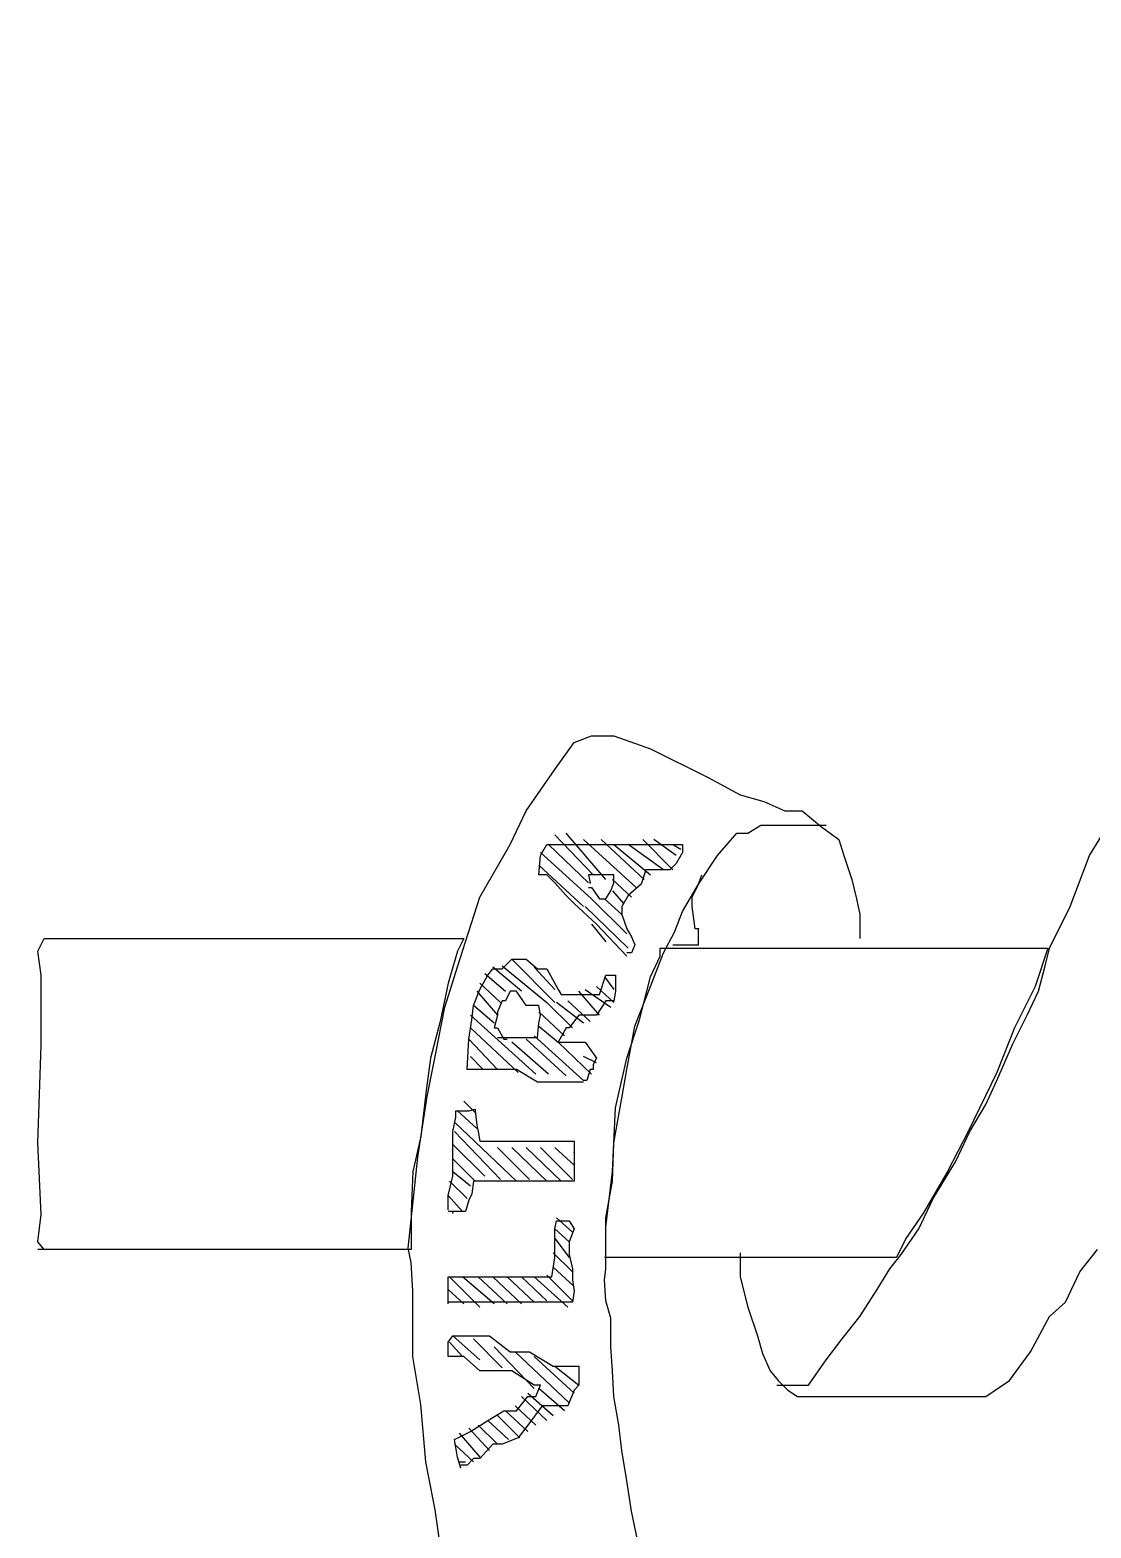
# Model space of a CAD drawing. Extents: x 730354 to 731930, y 4378581 to 4379608.
# Drawn here: x 730386.57 to 730393.22, y 4379448.42 to 4379457.82 of the extents above; entities that cross this region are included whole.
import ezdxf

# ---------------------------------------------------------------- set-up
doc = ezdxf.new("R2010")
doc.units = 0
doc.header["$MEASUREMENT"] = 0
doc.layers.get('0').update_dxf_attribs({"linetype": 'CONTINUOUS'})

msp = doc.modelspace()

# ---------------------------------------------------------------- linework, layer by layer
at = {"color": 7, "linetype": 'CONTINUOUS'}
for p, q in [((730389.86, 4379453.18), (730389.98, 4379453.35)), ((730389.86, 4379453.18), (730389.98, 4379453.35)), ((730389.98, 4379453.35), (730390.09, 4379453.39)), ((730389.98, 4379453.35), (730390.09, 4379453.39)), ((730390.09, 4379453.39), (730390.23, 4379453.39)), ((730390.09, 4379453.39), (730390.23, 4379453.39)), ((730390.23, 4379453.39), (730390.46, 4379453.31)), ((730390.23, 4379453.39), (730390.46, 4379453.31)), ((730390.46, 4379453.31), (730390.82, 4379453.13)), ((730390.46, 4379453.31), (730390.82, 4379453.13)), ((730389.68, 4379452.92), (730389.86, 4379453.18)), ((730389.68, 4379452.92), (730389.86, 4379453.18)), ((730390.82, 4379453.13), (730391.02, 4379453.02)), ((730390.82, 4379453.13), (730391.02, 4379453.02)), ((730391.02, 4379453.02), (730391.17, 4379452.98)), ((730391.02, 4379453.02), (730391.17, 4379452.98)), ((730391.17, 4379452.98), (730391.3, 4379452.92)), ((730391.17, 4379452.98), (730391.3, 4379452.92)), ((730393.21, 4379452.64), (730393.42, 4379452.98)), ((730393.21, 4379452.64), (730393.42, 4379452.98)), ((730389.58, 4379452.71), (730389.68, 4379452.92)), ((730389.58, 4379452.71), (730389.68, 4379452.92)), ((730391.3, 4379452.92), (730391.41, 4379452.92)), ((730391.3, 4379452.92), (730391.41, 4379452.92)), ((730391.41, 4379452.92), (730391.53, 4379452.82)), ((730391.41, 4379452.92), (730391.53, 4379452.82)), ((730389.86, 4379452.77), (730390.1, 4379452.52)), ((730389.86, 4379452.77), (730390.1, 4379452.52)), ((730390.18, 4379452.49), (730389.93, 4379452.78)), ((730390.18, 4379452.49), (730389.93, 4379452.78)), ((730390.88, 4379452.64), (730391, 4379452.78)), ((730390.88, 4379452.64), (730391, 4379452.78)), ((730391, 4379452.78), (730391.07, 4379452.78)), ((730391, 4379452.78), (730391.07, 4379452.78)), ((730391.07, 4379452.78), (730391.15, 4379452.83)), ((730391.07, 4379452.78), (730391.15, 4379452.83)), ((730391.15, 4379452.83), (730391.2, 4379452.83)), ((730391.15, 4379452.83), (730391.2, 4379452.83)), ((730391.2, 4379452.83), (730391.26, 4379452.83)), ((730391.2, 4379452.83), (730391.26, 4379452.83)), ((730391.26, 4379452.83), (730391.33, 4379452.83)), ((730391.26, 4379452.83), (730391.33, 4379452.83)), ((730391.33, 4379452.83), (730391.41, 4379452.83)), ((730391.33, 4379452.83), (730391.41, 4379452.83)), ((730391.41, 4379452.83), (730391.48, 4379452.83)), ((730391.41, 4379452.83), (730391.48, 4379452.83)), ((730391.48, 4379452.83), (730391.56, 4379452.83)), ((730391.48, 4379452.83), (730391.56, 4379452.83)), ((730391.53, 4379452.82), (730391.64, 4379452.74)), ((730391.53, 4379452.82), (730391.64, 4379452.74)), ((730389.39, 4379452.38), (730389.58, 4379452.71)), ((730389.39, 4379452.38), (730389.58, 4379452.71)), ((730389.77, 4379452.64), (730389.81, 4379452.71)), ((730389.77, 4379452.64), (730389.81, 4379452.71)), ((730389.81, 4379452.71), (730389.85, 4379452.71)), ((730389.81, 4379452.71), (730389.85, 4379452.71)), ((730390.07, 4379452.47), (730389.82, 4379452.71)), ((730390.07, 4379452.47), (730389.82, 4379452.71)), ((730389.85, 4379452.71), (730390.01, 4379452.71)), ((730389.85, 4379452.71), (730390.01, 4379452.71)), ((730390.01, 4379452.71), (730390.1, 4379452.71)), ((730390.01, 4379452.71), (730390.1, 4379452.71)), ((730390.04, 4379452.74), (730390.37, 4379452.44)), ((730390.04, 4379452.74), (730390.37, 4379452.44)), ((730390.1, 4379452.71), (730390.22, 4379452.71)), ((730390.1, 4379452.71), (730390.22, 4379452.71)), ((730390.42, 4379452.49), (730390.15, 4379452.74)), ((730390.42, 4379452.49), (730390.15, 4379452.74)), ((730390.22, 4379452.71), (730390.31, 4379452.71)), ((730390.22, 4379452.71), (730390.31, 4379452.71)), ((730390.23, 4379452.71), (730390.46, 4379452.52)), ((730390.23, 4379452.71), (730390.46, 4379452.52)), ((730390.31, 4379452.71), (730390.41, 4379452.71)), ((730390.31, 4379452.71), (730390.41, 4379452.71)), ((730390.54, 4379452.55), (730390.32, 4379452.71)), ((730390.54, 4379452.55), (730390.32, 4379452.71)), ((730390.41, 4379452.74), (730390.6, 4379452.55)), ((730390.41, 4379452.74), (730390.6, 4379452.55)), ((730390.41, 4379452.71), (730390.46, 4379452.71)), ((730390.41, 4379452.71), (730390.46, 4379452.71)), ((730390.46, 4379452.71), (730390.54, 4379452.71)), ((730390.46, 4379452.71), (730390.54, 4379452.71)), ((730390.62, 4379452.64), (730390.48, 4379452.74)), ((730390.62, 4379452.64), (730390.48, 4379452.74)), ((730390.54, 4379452.71), (730390.58, 4379452.71)), ((730390.54, 4379452.71), (730390.58, 4379452.71)), ((730390.58, 4379452.71), (730390.66, 4379452.71)), ((730390.58, 4379452.71), (730390.66, 4379452.71)), ((730390.6, 4379452.71), (730390.65, 4379452.68)), ((730390.6, 4379452.71), (730390.65, 4379452.68)), ((730390.66, 4379452.71), (730390.66, 4379452.66)), ((730390.66, 4379452.71), (730390.66, 4379452.66)), ((730391.64, 4379452.74), (730391.67, 4379452.64)), ((730391.64, 4379452.74), (730391.67, 4379452.64)), ((730389.76, 4379452.52), (730389.77, 4379452.64)), ((730389.76, 4379452.52), (730389.77, 4379452.64)), ((730389.77, 4379452.66), (730390.09, 4379452.37)), ((730389.77, 4379452.66), (730390.09, 4379452.37)), ((730390.62, 4379452.59), (730390.58, 4379452.55)), ((730390.62, 4379452.59), (730390.58, 4379452.55)), ((730390.66, 4379452.66), (730390.62, 4379452.59)), ((730390.66, 4379452.66), (730390.62, 4379452.59)), ((730390.76, 4379452.46), (730390.88, 4379452.64)), ((730390.76, 4379452.46), (730390.88, 4379452.64)), ((730391.67, 4379452.64), (730391.72, 4379452.49)), ((730391.67, 4379452.64), (730391.72, 4379452.49)), ((730393.09, 4379452.32), (730393.21, 4379452.64)), ((730393.09, 4379452.32), (730393.21, 4379452.64)), ((730390.04, 4379452.32), (730389.76, 4379452.58)), ((730390.04, 4379452.32), (730389.76, 4379452.58)), ((730389.81, 4379452.52), (730389.76, 4379452.52)), ((730389.81, 4379452.52), (730389.76, 4379452.52)), ((730389.86, 4379452.47), (730389.81, 4379452.52)), ((730389.86, 4379452.47), (730389.81, 4379452.52)), ((730390.08, 4379452.52), (730390.07, 4379452.52)), ((730390.07, 4379452.52), (730390.08, 4379452.47)), ((730390.08, 4379452.52), (730390.07, 4379452.52)), ((730390.07, 4379452.52), (730390.08, 4379452.47)), ((730390.12, 4379452.52), (730390.08, 4379452.52)), ((730390.12, 4379452.52), (730390.08, 4379452.52)), ((730390.18, 4379452.52), (730390.12, 4379452.52)), ((730390.18, 4379452.52), (730390.12, 4379452.52)), ((730390.23, 4379452.52), (730390.18, 4379452.52)), ((730390.23, 4379452.52), (730390.18, 4379452.52)), ((730390.34, 4379452.38), (730390.22, 4379452.49)), ((730390.34, 4379452.38), (730390.22, 4379452.49)), ((730390.23, 4379452.47), (730390.23, 4379452.52)), ((730390.23, 4379452.47), (730390.23, 4379452.52)), ((730390.43, 4379452.55), (730390.4, 4379452.46)), ((730390.43, 4379452.55), (730390.4, 4379452.46)), ((730390.48, 4379452.55), (730390.43, 4379452.55)), ((730390.48, 4379452.55), (730390.43, 4379452.55)), ((730390.55, 4379452.55), (730390.48, 4379452.55)), ((730390.55, 4379452.55), (730390.48, 4379452.55)), ((730390.58, 4379452.55), (730390.55, 4379452.55)), ((730390.58, 4379452.55), (730390.55, 4379452.55)), ((730390.76, 4379452.46), (730390.78, 4379452.52)), ((730390.76, 4379452.46), (730390.78, 4379452.52)), ((730391.72, 4379452.49), (730391.75, 4379452.37)), ((730391.72, 4379452.49), (730391.75, 4379452.37)), ((730389.93, 4379452.39), (730389.86, 4379452.47)), ((730389.93, 4379452.39), (730389.86, 4379452.47)), ((730390.07, 4379452.44), (730390.09, 4379452.44)), ((730390.07, 4379452.44), (730390.09, 4379452.44)), ((730390.09, 4379452.44), (730390.14, 4379452.37)), ((730390.09, 4379452.44), (730390.14, 4379452.37)), ((730390.18, 4379452.37), (730390.21, 4379452.42)), ((730390.18, 4379452.37), (730390.21, 4379452.42)), ((730390.21, 4379452.42), (730390.23, 4379452.47)), ((730390.21, 4379452.42), (730390.23, 4379452.47)), ((730390.22, 4379452.42), (730390.29, 4379452.34)), ((730390.22, 4379452.42), (730390.29, 4379452.34)), ((730390.4, 4379452.46), (730390.32, 4379452.39)), ((730390.4, 4379452.46), (730390.32, 4379452.39)), ((730390.66, 4379452.29), (730390.76, 4379452.46)), ((730390.66, 4379452.29), (730390.76, 4379452.46)), ((730390.72, 4379452.38), (730390.76, 4379452.46)), ((730390.72, 4379452.38), (730390.76, 4379452.46)), ((730389.3, 4379452.1), (730389.39, 4379452.38)), ((730389.3, 4379452.1), (730389.39, 4379452.38)), ((730389.98, 4379452.34), (730389.93, 4379452.39)), ((730389.98, 4379452.34), (730389.93, 4379452.39)), ((730390.12, 4379452.21), (730389.98, 4379452.34)), ((730390.12, 4379452.21), (730389.98, 4379452.34)), ((730390.32, 4379452.06), (730390.05, 4379452.32)), ((730390.32, 4379452.06), (730390.05, 4379452.32)), ((730390.09, 4379452.37), (730390.31, 4379452.15)), ((730390.09, 4379452.37), (730390.31, 4379452.15)), ((730390.14, 4379452.37), (730390.18, 4379452.37)), ((730390.14, 4379452.37), (730390.18, 4379452.37)), ((730390.28, 4379452.27), (730390.17, 4379452.37)), ((730390.28, 4379452.27), (730390.17, 4379452.37)), ((730390.32, 4379452.39), (730390.28, 4379452.32)), ((730390.32, 4379452.39), (730390.28, 4379452.32)), ((730390.28, 4379452.32), (730390.28, 4379452.27)), ((730390.28, 4379452.32), (730390.28, 4379452.27)), ((730390.72, 4379452.32), (730390.72, 4379452.38)), ((730390.72, 4379452.32), (730390.72, 4379452.38)), ((730390.74, 4379452.18), (730390.72, 4379452.32)), ((730390.74, 4379452.18), (730390.72, 4379452.32)), ((730391.75, 4379452.37), (730391.77, 4379452.27)), ((730391.75, 4379452.37), (730391.77, 4379452.27)), ((730392.96, 4379452.06), (730393.09, 4379452.32)), ((730392.96, 4379452.06), (730393.09, 4379452.32)), ((730390.09, 4379452.21), (730390.18, 4379452.1)), ((730390.09, 4379452.21), (730390.18, 4379452.1)), ((730390.31, 4379452.01), (730390.12, 4379452.21)), ((730390.31, 4379452.01), (730390.12, 4379452.21)), ((730390.28, 4379452.27), (730390.31, 4379452.18)), ((730390.28, 4379452.27), (730390.31, 4379452.18)), ((730390.61, 4379452.16), (730390.66, 4379452.29)), ((730390.61, 4379452.16), (730390.66, 4379452.29)), ((730391.77, 4379452.27), (730391.77, 4379452.18)), ((730391.77, 4379452.27), (730391.77, 4379452.18)), ((730386.62, 4379452.04), (730386.66, 4379452.12)), ((730386.62, 4379452.04), (730386.66, 4379452.12)), ((730386.66, 4379452.12), (730386.86, 4379452.12)), ((730386.66, 4379452.12), (730386.86, 4379452.12)), ((730386.86, 4379452.12), (730387.6, 4379452.12)), ((730386.86, 4379452.12), (730387.6, 4379452.12)), ((730387.6, 4379452.12), (730388.55, 4379452.12)), ((730387.6, 4379452.12), (730388.55, 4379452.12)), ((730388.55, 4379452.12), (730388.97, 4379452.12)), ((730388.55, 4379452.12), (730388.97, 4379452.12)), ((730388.97, 4379452.12), (730389.29, 4379452.12)), ((730388.97, 4379452.12), (730389.29, 4379452.12)), ((730389.29, 4379452.12), (730389.25, 4379452.04)), ((730389.29, 4379452.12), (730389.25, 4379452.04)), ((730390.31, 4379452.18), (730390.34, 4379452.13)), ((730390.31, 4379452.18), (730390.34, 4379452.13)), ((730390.34, 4379452.13), (730390.36, 4379452.08)), ((730390.34, 4379452.13), (730390.36, 4379452.08)), ((730390.54, 4379452.03), (730390.61, 4379452.16)), ((730390.54, 4379452.03), (730390.61, 4379452.16)), ((730390.76, 4379452.18), (730390.74, 4379452.18)), ((730390.76, 4379452.18), (730390.74, 4379452.18)), ((730390.76, 4379452.08), (730390.76, 4379452.18)), ((730390.76, 4379452.08), (730390.76, 4379452.18)), ((730391.77, 4379452.18), (730391.77, 4379452.12)), ((730391.77, 4379452.18), (730391.77, 4379452.12)), ((730386.64, 4379451.89), (730386.62, 4379452.04)), ((730386.64, 4379451.89), (730386.62, 4379452.04)), ((730389.25, 4379452.04), (730389.19, 4379451.84)), ((730389.25, 4379452.04), (730389.19, 4379451.84)), ((730389.24, 4379451.91), (730389.28, 4379452.04)), ((730389.24, 4379451.91), (730389.28, 4379452.04)), ((730389.28, 4379452.04), (730389.3, 4379452.1)), ((730389.28, 4379452.04), (730389.3, 4379452.1)), ((730390.34, 4379452.03), (730390.31, 4379452.03)), ((730390.34, 4379452.03), (730390.31, 4379452.03)), ((730390.36, 4379452.08), (730390.34, 4379452.03)), ((730390.36, 4379452.08), (730390.34, 4379452.03)), ((730390.46, 4379451.82), (730390.54, 4379452.03)), ((730390.46, 4379451.82), (730390.54, 4379452.03)), ((730390.52, 4379452.01), (730390.52, 4379452.06)), ((730390.52, 4379452.06), (730390.55, 4379452.06)), ((730390.52, 4379452.01), (730390.52, 4379452.06)), ((730390.52, 4379452.06), (730390.55, 4379452.06)), ((730390.55, 4379452.06), (730390.65, 4379452.06)), ((730390.55, 4379452.06), (730390.65, 4379452.06)), ((730390.6, 4379452.08), (730390.66, 4379452.08)), ((730390.6, 4379452.08), (730390.66, 4379452.08)), ((730390.65, 4379452.06), (730390.78, 4379452.06)), ((730390.65, 4379452.06), (730390.78, 4379452.06)), ((730390.66, 4379452.08), (730390.74, 4379452.08)), ((730390.66, 4379452.08), (730390.74, 4379452.08)), ((730390.74, 4379452.08), (730390.76, 4379452.08)), ((730390.74, 4379452.08), (730390.76, 4379452.08)), ((730390.78, 4379452.06), (730391.07, 4379452.06)), ((730390.78, 4379452.06), (730391.07, 4379452.06)), ((730391.07, 4379452.06), (730391.29, 4379452.06)), ((730391.07, 4379452.06), (730391.29, 4379452.06)), ((730391.29, 4379452.06), (730391.53, 4379452.06)), ((730391.29, 4379452.06), (730391.53, 4379452.06)), ((730391.53, 4379452.06), (730391.68, 4379452.06)), ((730391.53, 4379452.06), (730391.68, 4379452.06)), ((730391.68, 4379452.06), (730391.82, 4379452.06)), ((730391.68, 4379452.06), (730391.82, 4379452.06)), ((730391.82, 4379452.06), (730392.12, 4379452.06)), ((730391.82, 4379452.06), (730392.12, 4379452.06)), ((730392.12, 4379452.06), (730392.37, 4379452.06)), ((730392.12, 4379452.06), (730392.37, 4379452.06)), ((730392.37, 4379452.06), (730392.56, 4379452.06)), ((730392.37, 4379452.06), (730392.56, 4379452.06)), ((730392.56, 4379452.06), (730392.7, 4379452.06)), ((730392.56, 4379452.06), (730392.7, 4379452.06)), ((730392.7, 4379452.06), (730392.84, 4379452.06)), ((730392.7, 4379452.06), (730392.84, 4379452.06)), ((730392.84, 4379452.06), (730392.93, 4379452.06)), ((730392.84, 4379452.06), (730392.93, 4379452.06)), ((730392.95, 4379452.06), (730392.87, 4379451.82)), ((730392.95, 4379452.06), (730392.87, 4379451.82)), ((730392.93, 4379452.06), (730392.95, 4379452.06)), ((730392.93, 4379451.94), (730392.96, 4379452.06)), ((730392.93, 4379452.06), (730392.95, 4379452.06)), ((730392.93, 4379451.94), (730392.96, 4379452.06)), ((730389.44, 4379451.89), (730389.47, 4379451.93)), ((730389.44, 4379451.89), (730389.47, 4379451.93)), ((730389.65, 4379451.79), (730389.47, 4379451.94)), ((730389.65, 4379451.79), (730389.47, 4379451.94)), ((730389.47, 4379451.93), (730389.53, 4379451.93)), ((730389.47, 4379451.93), (730389.53, 4379451.93)), ((730389.53, 4379451.93), (730389.59, 4379451.99)), ((730389.53, 4379451.93), (730389.59, 4379451.99)), ((730389.53, 4379451.95), (730389.81, 4379451.72)), ((730389.53, 4379451.95), (730389.81, 4379451.72)), ((730389.59, 4379451.99), (730389.68, 4379451.99)), ((730389.86, 4379451.72), (730389.59, 4379451.99)), ((730389.59, 4379451.99), (730389.68, 4379451.99)), ((730389.86, 4379451.72), (730389.59, 4379451.99)), ((730389.68, 4379451.99), (730389.75, 4379451.93)), ((730389.68, 4379451.99), (730389.75, 4379451.93)), ((730389.73, 4379451.94), (730389.86, 4379451.8)), ((730389.73, 4379451.94), (730389.86, 4379451.8)), ((730389.75, 4379451.93), (730389.81, 4379451.93)), ((730389.75, 4379451.93), (730389.81, 4379451.93)), ((730389.81, 4379451.93), (730389.88, 4379451.8)), ((730389.81, 4379451.93), (730389.88, 4379451.8)), ((730390.46, 4379451.88), (730390.52, 4379452.01)), ((730390.46, 4379451.88), (730390.52, 4379452.01)), ((730392.89, 4379451.79), (730392.93, 4379451.94)), ((730392.89, 4379451.79), (730392.93, 4379451.94)), ((730386.64, 4379451.45), (730386.64, 4379451.89)), ((730386.64, 4379451.45), (730386.64, 4379451.89)), ((730389.19, 4379451.84), (730389.14, 4379451.6)), ((730389.19, 4379451.84), (730389.14, 4379451.6)), ((730389.17, 4379451.69), (730389.24, 4379451.91)), ((730389.17, 4379451.69), (730389.24, 4379451.91)), ((730389.39, 4379451.8), (730389.44, 4379451.89)), ((730389.39, 4379451.8), (730389.44, 4379451.89)), ((730389.52, 4379451.72), (730389.39, 4379451.84)), ((730389.52, 4379451.72), (730389.39, 4379451.84)), ((730389.42, 4379451.9), (730389.55, 4379451.79)), ((730389.42, 4379451.9), (730389.55, 4379451.79)), ((730390.14, 4379451.77), (730390.18, 4379451.89)), ((730390.14, 4379451.77), (730390.18, 4379451.89)), ((730390.17, 4379451.88), (730390.23, 4379451.8)), ((730390.17, 4379451.88), (730390.23, 4379451.8)), ((730390.18, 4379451.89), (730390.22, 4379451.89)), ((730390.18, 4379451.89), (730390.22, 4379451.89)), ((730390.22, 4379451.89), (730390.24, 4379451.89)), ((730390.22, 4379451.89), (730390.24, 4379451.89)), ((730390.24, 4379451.89), (730390.24, 4379451.79)), ((730390.24, 4379451.89), (730390.24, 4379451.79)), ((730390.39, 4379451.61), (730390.46, 4379451.88)), ((730390.39, 4379451.61), (730390.46, 4379451.88)), ((730389.35, 4379451.7), (730389.39, 4379451.8)), ((730389.35, 4379451.7), (730389.39, 4379451.8)), ((730389.37, 4379451.79), (730389.5, 4379451.64)), ((730389.37, 4379451.79), (730389.5, 4379451.64)), ((730389.58, 4379451.79), (730389.55, 4379451.73)), ((730389.58, 4379451.79), (730389.55, 4379451.73)), ((730389.62, 4379451.79), (730389.58, 4379451.79)), ((730389.62, 4379451.79), (730389.58, 4379451.79)), ((730389.68, 4379451.7), (730389.62, 4379451.79)), ((730389.68, 4379451.7), (730389.62, 4379451.79)), ((730389.88, 4379451.8), (730389.9, 4379451.77)), ((730389.88, 4379451.8), (730389.9, 4379451.77)), ((730389.9, 4379451.77), (730389.94, 4379451.77)), ((730389.9, 4379451.77), (730389.94, 4379451.77)), ((730389.94, 4379451.77), (730390.02, 4379451.77)), ((730389.94, 4379451.77), (730390.02, 4379451.77)), ((730390.14, 4379451.64), (730390.01, 4379451.79)), ((730390.14, 4379451.64), (730390.01, 4379451.79)), ((730390.02, 4379451.77), (730390.09, 4379451.77)), ((730390.02, 4379451.77), (730390.09, 4379451.77)), ((730390.05, 4379451.8), (730390.21, 4379451.69)), ((730390.05, 4379451.8), (730390.21, 4379451.69)), ((730390.09, 4379451.77), (730390.14, 4379451.77)), ((730390.09, 4379451.77), (730390.14, 4379451.77)), ((730390.23, 4379451.72), (730390.12, 4379451.82)), ((730390.23, 4379451.72), (730390.12, 4379451.82)), ((730390.24, 4379451.79), (730390.23, 4379451.73)), ((730390.24, 4379451.79), (730390.23, 4379451.73)), ((730390.36, 4379451.57), (730390.46, 4379451.82)), ((730390.36, 4379451.57), (730390.46, 4379451.82)), ((730392.87, 4379451.82), (730392.74, 4379451.56)), ((730392.87, 4379451.82), (730392.74, 4379451.56)), ((730392.82, 4379451.64), (730392.89, 4379451.79)), ((730392.82, 4379451.64), (730392.89, 4379451.79)), ((730389.11, 4379451.38), (730389.17, 4379451.69)), ((730389.11, 4379451.38), (730389.17, 4379451.69)), ((730389.34, 4379451.61), (730389.35, 4379451.7)), ((730389.34, 4379451.61), (730389.35, 4379451.7)), ((730389.48, 4379451.59), (730389.35, 4379451.7)), ((730389.48, 4379451.59), (730389.35, 4379451.7)), ((730389.53, 4379451.73), (730389.5, 4379451.66)), ((730389.53, 4379451.73), (730389.5, 4379451.66)), ((730389.5, 4379451.66), (730389.5, 4379451.64)), ((730389.5, 4379451.66), (730389.5, 4379451.64)), ((730389.55, 4379451.73), (730389.53, 4379451.73)), ((730389.55, 4379451.73), (730389.53, 4379451.73)), ((730389.73, 4379451.7), (730389.68, 4379451.7)), ((730389.73, 4379451.7), (730389.68, 4379451.7)), ((730389.76, 4379451.7), (730389.73, 4379451.7)), ((730389.76, 4379451.7), (730389.73, 4379451.7)), ((730389.77, 4379451.64), (730389.76, 4379451.7)), ((730389.77, 4379451.64), (730389.76, 4379451.7)), ((730389.92, 4379451.51), (730389.76, 4379451.66)), ((730389.92, 4379451.51), (730389.76, 4379451.66)), ((730389.81, 4379451.72), (730389.97, 4379451.56)), ((730389.81, 4379451.72), (730389.97, 4379451.56)), ((730390.04, 4379451.59), (730389.87, 4379451.72)), ((730390.04, 4379451.59), (730389.87, 4379451.72)), ((730389.94, 4379451.73), (730390.08, 4379451.6)), ((730389.94, 4379451.73), (730390.08, 4379451.6)), ((730390.18, 4379451.73), (730390.12, 4379451.64)), ((730390.18, 4379451.73), (730390.12, 4379451.64)), ((730390.23, 4379451.73), (730390.18, 4379451.73)), ((730390.23, 4379451.73), (730390.18, 4379451.73)), ((730389.14, 4379451.6), (730389.08, 4379451.37)), ((730389.14, 4379451.6), (730389.08, 4379451.37)), ((730389.32, 4379451.49), (730389.34, 4379451.61)), ((730389.32, 4379451.49), (730389.34, 4379451.61)), ((730389.33, 4379451.64), (730389.74, 4379451.27)), ((730389.33, 4379451.64), (730389.74, 4379451.27)), ((730389.63, 4379451.28), (730389.33, 4379451.56)), ((730389.63, 4379451.28), (730389.33, 4379451.56)), ((730389.5, 4379451.64), (730389.48, 4379451.56)), ((730389.5, 4379451.64), (730389.48, 4379451.56)), ((730389.48, 4379451.56), (730389.5, 4379451.56)), ((730389.48, 4379451.56), (730389.5, 4379451.56)), ((730389.5, 4379451.56), (730389.54, 4379451.49)), ((730389.5, 4379451.56), (730389.54, 4379451.49)), ((730389.75, 4379451.5), (730389.76, 4379451.59)), ((730389.75, 4379451.5), (730389.76, 4379451.59)), ((730389.76, 4379451.59), (730389.77, 4379451.64)), ((730389.76, 4379451.59), (730389.77, 4379451.64)), ((730389.76, 4379451.57), (730389.88, 4379451.47)), ((730389.76, 4379451.57), (730389.88, 4379451.47)), ((730389.93, 4379451.56), (730389.88, 4379451.47)), ((730389.93, 4379451.56), (730389.88, 4379451.47)), ((730389.95, 4379451.56), (730389.93, 4379451.56)), ((730389.95, 4379451.56), (730389.93, 4379451.56)), ((730390.01, 4379451.64), (730389.95, 4379451.56)), ((730390.01, 4379451.64), (730389.95, 4379451.56)), ((730390.05, 4379451.64), (730390.01, 4379451.64)), ((730390.05, 4379451.64), (730390.01, 4379451.64)), ((730390.12, 4379451.64), (730390.05, 4379451.64)), ((730390.12, 4379451.64), (730390.05, 4379451.64)), ((730390.31, 4379451.37), (730390.39, 4379451.61)), ((730390.31, 4379451.37), (730390.39, 4379451.61)), ((730390.31, 4379451.3), (730390.36, 4379451.57)), ((730390.31, 4379451.3), (730390.36, 4379451.57)), ((730392.74, 4379451.56), (730392.63, 4379451.28)), ((730392.74, 4379451.56), (730392.63, 4379451.28)), ((730392.73, 4379451.46), (730392.82, 4379451.64)), ((730392.73, 4379451.46), (730392.82, 4379451.64)), ((730389.31, 4379451.3), (730389.32, 4379451.49)), ((730389.31, 4379451.3), (730389.32, 4379451.49)), ((730389.32, 4379451.49), (730389.5, 4379451.3)), ((730389.32, 4379451.49), (730389.5, 4379451.3)), ((730389.5, 4379451.5), (730389.58, 4379451.5)), ((730389.5, 4379451.5), (730389.58, 4379451.5)), ((730389.54, 4379451.49), (730389.56, 4379451.49)), ((730389.54, 4379451.49), (730389.56, 4379451.49)), ((730389.58, 4379451.5), (730389.65, 4379451.5)), ((730389.58, 4379451.5), (730389.65, 4379451.5)), ((730389.82, 4379451.27), (730389.59, 4379451.47)), ((730389.82, 4379451.27), (730389.59, 4379451.47)), ((730389.65, 4379451.5), (730389.7, 4379451.5)), ((730389.65, 4379451.5), (730389.7, 4379451.5)), ((730389.68, 4379451.49), (730389.93, 4379451.26)), ((730389.68, 4379451.49), (730389.93, 4379451.26)), ((730389.7, 4379451.5), (730389.75, 4379451.5)), ((730389.7, 4379451.5), (730389.75, 4379451.5)), ((730390.04, 4379451.23), (730389.73, 4379451.51)), ((730390.04, 4379451.23), (730389.73, 4379451.51)), ((730389.88, 4379451.47), (730389.93, 4379451.47)), ((730389.88, 4379451.47), (730390.09, 4379451.27)), ((730389.88, 4379451.47), (730389.93, 4379451.47)), ((730389.88, 4379451.47), (730390.09, 4379451.27)), ((730389.93, 4379451.47), (730389.98, 4379451.47)), ((730389.93, 4379451.47), (730389.98, 4379451.47)), ((730389.98, 4379451.47), (730390.05, 4379451.47)), ((730389.98, 4379451.47), (730390.05, 4379451.47)), ((730390.05, 4379451.47), (730390.12, 4379451.37)), ((730390.05, 4379451.47), (730390.12, 4379451.37)), ((730392.63, 4379451.23), (730392.73, 4379451.46)), ((730392.63, 4379451.23), (730392.73, 4379451.46)), ((730386.62, 4379450.84), (730386.64, 4379451.45)), ((730386.62, 4379450.84), (730386.64, 4379451.45)), ((730389.08, 4379451.37), (730389.05, 4379451.15)), ((730389.08, 4379451.37), (730389.05, 4379451.15)), ((730389.06, 4379451.13), (730389.11, 4379451.38)), ((730389.06, 4379451.13), (730389.11, 4379451.38)), ((730389.41, 4379451.3), (730389.33, 4379451.38)), ((730389.41, 4379451.3), (730389.33, 4379451.38)), ((730390.12, 4379451.34), (730390.04, 4379451.38)), ((730390.12, 4379451.34), (730390.04, 4379451.38)), ((730390.12, 4379451.37), (730390.1, 4379451.33)), ((730390.12, 4379451.37), (730390.1, 4379451.33)), ((730390.24, 4379451.06), (730390.31, 4379451.37)), ((730390.24, 4379451.06), (730390.31, 4379451.37)), ((730389.34, 4379451.3), (730389.31, 4379451.3)), ((730389.34, 4379451.3), (730389.31, 4379451.3)), ((730389.41, 4379451.3), (730389.34, 4379451.3)), ((730389.41, 4379451.3), (730389.34, 4379451.3)), ((730389.42, 4379451.3), (730389.41, 4379451.3)), ((730389.42, 4379451.3), (730389.41, 4379451.3)), ((730389.5, 4379451.3), (730389.42, 4379451.3)), ((730389.5, 4379451.3), (730389.42, 4379451.3)), ((730389.62, 4379451.3), (730389.5, 4379451.3)), ((730389.62, 4379451.3), (730389.5, 4379451.3)), ((730389.75, 4379451.22), (730389.62, 4379451.3)), ((730389.75, 4379451.22), (730389.62, 4379451.3)), ((730390.08, 4379451.3), (730390.06, 4379451.23)), ((730390.08, 4379451.3), (730390.06, 4379451.23)), ((730390.1, 4379451.3), (730390.08, 4379451.3)), ((730390.1, 4379451.3), (730390.08, 4379451.3)), ((730390.1, 4379451.33), (730390.1, 4379451.3)), ((730390.1, 4379451.33), (730390.1, 4379451.3)), ((730390.28, 4379451.12), (730390.31, 4379451.3)), ((730390.28, 4379451.12), (730390.31, 4379451.3)), ((730392.63, 4379451.28), (730392.45, 4379450.91)), ((730392.63, 4379451.28), (730392.45, 4379450.91)), ((730389.84, 4379451.22), (730389.75, 4379451.22)), ((730389.84, 4379451.22), (730389.75, 4379451.22)), ((730389.9, 4379451.22), (730389.84, 4379451.22)), ((730389.9, 4379451.22), (730389.84, 4379451.22)), ((730389.95, 4379451.22), (730389.9, 4379451.22)), ((730389.95, 4379451.22), (730389.9, 4379451.22)), ((730390.04, 4379451.22), (730389.95, 4379451.22)), ((730390.04, 4379451.22), (730389.95, 4379451.22)), ((730390.06, 4379451.23), (730390.04, 4379451.23)), ((730390.06, 4379451.23), (730390.04, 4379451.23)), ((730392.56, 4379451.08), (730392.63, 4379451.23)), ((730392.56, 4379451.08), (730392.63, 4379451.23)), ((730389, 4379450.75), (730389.06, 4379451.13)), ((730389, 4379450.75), (730389.06, 4379451.13)), ((730389.05, 4379451.15), (730389.02, 4379450.88)), ((730389.05, 4379451.15), (730389.02, 4379450.88)), ((730389.29, 4379451.1), (730389.36, 4379451.03)), ((730389.29, 4379451.1), (730389.36, 4379451.03)), ((730390.23, 4379450.84), (730390.28, 4379451.12)), ((730390.23, 4379450.84), (730390.28, 4379451.12)), ((730392.46, 4379450.91), (730392.56, 4379451.08)), ((730392.46, 4379450.91), (730392.56, 4379451.08)), ((730389.22, 4379450.91), (730389.24, 4379451)), ((730389.22, 4379450.91), (730389.24, 4379451)), ((730389.24, 4379451), (730389.24, 4379451.04)), ((730389.24, 4379451.04), (730389.26, 4379451.04)), ((730389.24, 4379451), (730389.24, 4379451.04)), ((730389.24, 4379451.04), (730389.26, 4379451.04)), ((730389.37, 4379450.93), (730389.25, 4379451.04)), ((730389.37, 4379450.93), (730389.25, 4379451.04)), ((730389.26, 4379451.04), (730389.29, 4379451.04)), ((730389.26, 4379451.04), (730389.29, 4379451.04)), ((730389.29, 4379451.04), (730389.32, 4379451.04)), ((730389.29, 4379451.04), (730389.32, 4379451.04)), ((730389.32, 4379451.04), (730389.36, 4379451.05)), ((730389.32, 4379451.04), (730389.36, 4379451.05)), ((730389.36, 4379451.05), (730389.36, 4379451.04)), ((730389.36, 4379451.05), (730389.36, 4379451.04)), ((730389.36, 4379451.04), (730389.37, 4379450.95)), ((730389.36, 4379451.04), (730389.37, 4379450.95)), ((730390.22, 4379450.66), (730390.24, 4379451.06)), ((730390.22, 4379450.66), (730390.24, 4379451.06)), ((730389.22, 4379450.78), (730389.22, 4379450.91)), ((730389.22, 4379450.78), (730389.22, 4379450.91)), ((730389.23, 4379450.97), (730389.62, 4379450.6)), ((730389.23, 4379450.97), (730389.62, 4379450.6)), ((730389.52, 4379450.61), (730389.23, 4379450.91)), ((730389.52, 4379450.61), (730389.23, 4379450.91)), ((730389.37, 4379450.95), (730389.38, 4379450.91)), ((730389.37, 4379450.95), (730389.38, 4379450.91)), ((730389.38, 4379450.91), (730389.39, 4379450.85)), ((730389.38, 4379450.91), (730389.39, 4379450.85)), ((730392.45, 4379450.91), (730392.32, 4379450.66)), ((730392.45, 4379450.91), (730392.32, 4379450.66)), ((730392.37, 4379450.72), (730392.46, 4379450.91)), ((730392.37, 4379450.72), (730392.46, 4379450.91)), ((730386.64, 4379450.39), (730386.62, 4379450.84)), ((730386.64, 4379450.39), (730386.62, 4379450.84)), ((730389.02, 4379450.88), (730388.97, 4379450.66)), ((730389.02, 4379450.88), (730388.97, 4379450.66)), ((730389.22, 4379450.83), (730389.42, 4379450.63)), ((730389.22, 4379450.83), (730389.42, 4379450.63)), ((730389.39, 4379450.85), (730389.44, 4379450.85)), ((730389.39, 4379450.85), (730389.44, 4379450.85)), ((730389.44, 4379450.85), (730389.5, 4379450.85)), ((730389.44, 4379450.85), (730389.5, 4379450.85)), ((730389.5, 4379450.85), (730389.59, 4379450.85)), ((730389.5, 4379450.85), (730389.59, 4379450.85)), ((730389.7, 4379450.61), (730389.5, 4379450.81)), ((730389.7, 4379450.61), (730389.5, 4379450.81)), ((730389.59, 4379450.85), (730389.68, 4379450.85)), ((730389.59, 4379450.85), (730389.68, 4379450.85)), ((730389.59, 4379450.81), (730389.81, 4379450.6)), ((730389.59, 4379450.81), (730389.81, 4379450.6)), ((730389.68, 4379450.85), (730389.74, 4379450.85)), ((730389.68, 4379450.85), (730389.74, 4379450.85)), ((730389.9, 4379450.6), (730389.68, 4379450.81)), ((730389.9, 4379450.6), (730389.68, 4379450.81)), ((730389.74, 4379450.85), (730389.81, 4379450.85)), ((730389.74, 4379450.85), (730389.81, 4379450.85)), ((730389.77, 4379450.81), (730389.97, 4379450.61)), ((730389.77, 4379450.81), (730389.97, 4379450.61)), ((730389.81, 4379450.85), (730389.89, 4379450.85)), ((730389.81, 4379450.85), (730389.89, 4379450.85)), ((730389.98, 4379450.7), (730389.86, 4379450.81)), ((730389.98, 4379450.7), (730389.86, 4379450.81)), ((730389.89, 4379450.85), (730389.94, 4379450.85)), ((730389.89, 4379450.85), (730389.94, 4379450.85)), ((730389.94, 4379450.85), (730389.98, 4379450.85)), ((730389.94, 4379450.85), (730389.98, 4379450.85)), ((730389.98, 4379450.85), (730389.98, 4379450.74)), ((730389.98, 4379450.85), (730389.98, 4379450.74)), ((730390.22, 4379450.6), (730390.23, 4379450.84)), ((730390.22, 4379450.6), (730390.23, 4379450.84)), ((730388.94, 4379450.18), (730389, 4379450.75)), ((730388.94, 4379450.18), (730389, 4379450.75)), ((730389.22, 4379450.63), (730389.22, 4379450.78)), ((730389.22, 4379450.63), (730389.22, 4379450.78)), ((730389.36, 4379450.6), (730389.22, 4379450.74)), ((730389.36, 4379450.6), (730389.22, 4379450.74)), ((730389.98, 4379450.74), (730389.98, 4379450.66)), ((730389.98, 4379450.74), (730389.98, 4379450.66)), ((730392.23, 4379450.49), (730392.37, 4379450.72)), ((730392.23, 4379450.49), (730392.37, 4379450.72)), ((730388.97, 4379450.66), (730388.96, 4379450.41)), ((730388.97, 4379450.66), (730388.96, 4379450.41)), ((730389.19, 4379450.51), (730389.22, 4379450.63)), ((730389.19, 4379450.51), (730389.22, 4379450.63)), ((730389.22, 4379450.66), (730389.33, 4379450.57)), ((730389.22, 4379450.66), (730389.33, 4379450.57)), ((730389.98, 4379450.66), (730389.98, 4379450.6)), ((730389.98, 4379450.66), (730389.98, 4379450.6)), ((730390.18, 4379450.31), (730390.22, 4379450.66)), ((730390.18, 4379450.31), (730390.22, 4379450.66)), ((730392.32, 4379450.66), (730392.17, 4379450.4)), ((730392.32, 4379450.66), (730392.17, 4379450.4)), ((730389.31, 4379450.49), (730389.2, 4379450.6)), ((730389.31, 4379450.49), (730389.2, 4379450.6)), ((730389.34, 4379450.52), (730389.32, 4379450.48)), ((730389.34, 4379450.52), (730389.32, 4379450.48)), ((730389.35, 4379450.6), (730389.34, 4379450.52)), ((730389.35, 4379450.6), (730389.34, 4379450.52)), ((730389.37, 4379450.6), (730389.35, 4379450.6)), ((730389.37, 4379450.6), (730389.35, 4379450.6)), ((730389.42, 4379450.6), (730389.37, 4379450.6)), ((730389.42, 4379450.6), (730389.37, 4379450.6)), ((730389.47, 4379450.6), (730389.42, 4379450.6)), ((730389.47, 4379450.6), (730389.42, 4379450.6)), ((730389.54, 4379450.6), (730389.47, 4379450.6)), ((730389.54, 4379450.6), (730389.47, 4379450.6)), ((730389.59, 4379450.6), (730389.54, 4379450.6)), ((730389.59, 4379450.6), (730389.54, 4379450.6)), ((730389.65, 4379450.6), (730389.59, 4379450.6)), ((730389.65, 4379450.6), (730389.59, 4379450.6)), ((730389.75, 4379450.6), (730389.65, 4379450.6)), ((730389.75, 4379450.6), (730389.65, 4379450.6)), ((730389.85, 4379450.6), (730389.75, 4379450.6)), ((730389.85, 4379450.6), (730389.75, 4379450.6)), ((730389.9, 4379450.6), (730389.85, 4379450.6)), ((730389.9, 4379450.6), (730389.85, 4379450.6)), ((730389.98, 4379450.6), (730389.9, 4379450.6)), ((730389.98, 4379450.6), (730389.9, 4379450.6)), ((730390.18, 4379450.37), (730390.22, 4379450.6)), ((730390.18, 4379450.37), (730390.22, 4379450.6)), ((730389.19, 4379450.42), (730389.19, 4379450.51)), ((730389.19, 4379450.51), (730389.28, 4379450.41)), ((730389.19, 4379450.42), (730389.19, 4379450.51)), ((730389.19, 4379450.51), (730389.28, 4379450.41)), ((730389.32, 4379450.48), (730389.3, 4379450.41)), ((730389.32, 4379450.48), (730389.3, 4379450.41)), ((730392.14, 4379450.3), (730392.23, 4379450.49)), ((730392.14, 4379450.3), (730392.23, 4379450.49)), ((730386.62, 4379450.22), (730386.64, 4379450.39)), ((730386.62, 4379450.22), (730386.64, 4379450.39)), ((730388.96, 4379450.41), (730388.96, 4379450.24)), ((730388.96, 4379450.41), (730388.96, 4379450.24)), ((730389.22, 4379450.41), (730389.19, 4379450.41)), ((730389.22, 4379450.41), (730389.19, 4379450.41)), ((730389.23, 4379450.41), (730389.22, 4379450.41)), ((730389.23, 4379450.41), (730389.22, 4379450.41)), ((730389.27, 4379450.41), (730389.23, 4379450.41)), ((730389.27, 4379450.41), (730389.23, 4379450.41)), ((730389.3, 4379450.41), (730389.27, 4379450.41)), ((730389.3, 4379450.41), (730389.27, 4379450.41)), ((730389.86, 4379450.3), (730389.87, 4379450.35)), ((730389.86, 4379450.3), (730389.87, 4379450.35)), ((730389.87, 4379450.37), (730389.97, 4379450.28)), ((730389.87, 4379450.37), (730389.97, 4379450.28)), ((730389.87, 4379450.35), (730389.89, 4379450.35)), ((730389.87, 4379450.35), (730389.89, 4379450.35)), ((730389.89, 4379450.35), (730389.93, 4379450.35)), ((730389.89, 4379450.35), (730389.93, 4379450.35)), ((730389.93, 4379450.35), (730389.95, 4379450.35)), ((730389.93, 4379450.35), (730389.95, 4379450.35)), ((730389.95, 4379450.35), (730389.98, 4379450.3)), ((730389.95, 4379450.35), (730389.98, 4379450.3)), ((730390.18, 4379450.19), (730390.18, 4379450.37)), ((730390.18, 4379450.19), (730390.18, 4379450.37)), ((730392.17, 4379450.4), (730392.06, 4379450.24)), ((730392.17, 4379450.4), (730392.06, 4379450.24)), ((730388.96, 4379450.24), (730388.96, 4379450.17)), ((730388.96, 4379450.24), (730388.96, 4379450.17)), ((730389.86, 4379450.24), (730389.86, 4379450.3)), ((730389.95, 4379450.22), (730389.86, 4379450.3)), ((730389.86, 4379450.24), (730389.86, 4379450.3)), ((730389.95, 4379450.22), (730389.86, 4379450.3)), ((730389.86, 4379450.12), (730389.86, 4379450.24)), ((730389.86, 4379450.24), (730389.95, 4379450.12)), ((730389.86, 4379450.12), (730389.86, 4379450.24)), ((730389.86, 4379450.24), (730389.95, 4379450.12)), ((730389.98, 4379450.3), (730389.95, 4379450.22)), ((730389.98, 4379450.3), (730389.95, 4379450.22)), ((730390.18, 4379450.12), (730390.18, 4379450.31)), ((730390.18, 4379450.12), (730390.18, 4379450.31)), ((730392.06, 4379450.24), (730392, 4379450.12)), ((730392.06, 4379450.24), (730392, 4379450.12)), ((730392.03, 4379450.14), (730392.14, 4379450.3)), ((730392.03, 4379450.14), (730392.14, 4379450.3)), ((730386.66, 4379450.17), (730386.62, 4379450.22)), ((730386.66, 4379450.17), (730386.62, 4379450.22)), ((730386.67, 4379450.17), (730386.62, 4379450.17)), ((730386.67, 4379450.17), (730386.62, 4379450.17)), ((730386.71, 4379450.17), (730386.66, 4379450.17)), ((730386.71, 4379450.17), (730386.66, 4379450.17)), ((730386.78, 4379450.17), (730386.67, 4379450.17)), ((730386.78, 4379450.17), (730386.67, 4379450.17)), ((730386.96, 4379450.17), (730386.78, 4379450.17)), ((730386.96, 4379450.17), (730386.78, 4379450.17)), ((730387.24, 4379450.17), (730386.96, 4379450.17)), ((730387.24, 4379450.17), (730386.96, 4379450.17)), ((730387.78, 4379450.17), (730387.24, 4379450.17)), ((730387.78, 4379450.17), (730387.24, 4379450.17)), ((730388.14, 4379450.17), (730387.78, 4379450.17)), ((730388.14, 4379450.17), (730387.78, 4379450.17)), ((730388.47, 4379450.17), (730388.14, 4379450.17)), ((730388.47, 4379450.17), (730388.14, 4379450.17)), ((730388.8, 4379450.17), (730388.47, 4379450.17)), ((730388.8, 4379450.17), (730388.47, 4379450.17)), ((730388.96, 4379450.17), (730388.8, 4379450.17)), ((730388.96, 4379450.17), (730388.8, 4379450.17)), ((730388.96, 4379450.09), (730388.94, 4379450.18)), ((730388.96, 4379450.09), (730388.94, 4379450.18)), ((730389.97, 4379450.03), (730389.85, 4379450.15)), ((730389.97, 4379450.03), (730389.85, 4379450.15)), ((730389.95, 4379450.22), (730389.95, 4379450.14)), ((730389.95, 4379450.22), (730389.95, 4379450.14)), ((730389.95, 4379450.14), (730389.97, 4379450.05)), ((730389.95, 4379450.14), (730389.97, 4379450.05)), ((730390.18, 4379450.14), (730390.18, 4379450.19)), ((730390.18, 4379450.14), (730390.18, 4379450.19)), ((730390.18, 4379450.05), (730390.18, 4379450.14)), ((730390.18, 4379450.05), (730390.18, 4379450.14)), ((730391.02, 4379450.15), (730391.02, 4379450)), ((730391.02, 4379450.15), (730391.02, 4379450)), ((730391.96, 4379450.05), (730392.03, 4379450.14)), ((730391.96, 4379450.05), (730392.03, 4379450.14)), ((730393.15, 4379450.03), (730393.26, 4379450.17)), ((730393.15, 4379450.03), (730393.26, 4379450.17)), ((730388.97, 4379449.91), (730388.96, 4379450.09)), ((730388.97, 4379449.91), (730388.96, 4379450.09)), ((730389.84, 4379450), (730389.86, 4379450.12)), ((730389.84, 4379450), (730389.86, 4379450.12)), ((730389.85, 4379450.06), (730389.98, 4379449.94)), ((730389.85, 4379450.06), (730389.98, 4379449.94)), ((730389.97, 4379450.05), (730389.97, 4379449.98)), ((730389.97, 4379450.05), (730389.97, 4379449.98)), ((730390.26, 4379450.12), (730390.17, 4379450.12)), ((730390.26, 4379450.12), (730390.17, 4379450.12)), ((730390.17, 4379449.98), (730390.18, 4379450.05)), ((730390.17, 4379449.98), (730390.18, 4379450.05)), ((730390.23, 4379450.12), (730390.18, 4379450.12)), ((730390.23, 4379450.12), (730390.18, 4379450.12)), ((730390.4, 4379450.12), (730390.26, 4379450.12)), ((730390.4, 4379450.12), (730390.26, 4379450.12)), ((730390.66, 4379450.12), (730390.4, 4379450.12)), ((730390.66, 4379450.12), (730390.4, 4379450.12)), ((730391.02, 4379450.12), (730390.66, 4379450.12)), ((730391.02, 4379450.12), (730390.66, 4379450.12)), ((730391.21, 4379450.12), (730391.02, 4379450.12)), ((730391.21, 4379450.12), (730391.02, 4379450.12)), ((730391.43, 4379450.12), (730391.21, 4379450.12)), ((730391.43, 4379450.12), (730391.21, 4379450.12)), ((730391.76, 4379450.12), (730391.43, 4379450.12)), ((730391.76, 4379450.12), (730391.43, 4379450.12)), ((730392, 4379450.12), (730391.76, 4379450.12)), ((730392, 4379450.12), (730391.76, 4379450.12)), ((730391.88, 4379449.92), (730391.96, 4379450.05)), ((730391.88, 4379449.92), (730391.96, 4379450.05)), ((730389.19, 4379449.92), (730389.19, 4379450)), ((730389.19, 4379450), (730389.22, 4379450)), ((730389.19, 4379449.92), (730389.19, 4379450)), ((730389.19, 4379450), (730389.22, 4379450)), ((730389.2, 4379450), (730389.39, 4379449.81)), ((730389.2, 4379450), (730389.39, 4379449.81)), ((730389.22, 4379450), (730389.38, 4379450)), ((730389.22, 4379450), (730389.38, 4379450)), ((730389.48, 4379449.83), (730389.28, 4379450)), ((730389.48, 4379449.83), (730389.28, 4379450)), ((730389.38, 4379450), (730389.55, 4379450)), ((730389.38, 4379450), (730389.56, 4379449.83)), ((730389.38, 4379450), (730389.55, 4379450)), ((730389.38, 4379450), (730389.56, 4379449.83)), ((730389.65, 4379449.83), (730389.47, 4379450)), ((730389.65, 4379449.83), (730389.47, 4379450)), ((730389.55, 4379450), (730389.68, 4379450)), ((730389.55, 4379450), (730389.68, 4379450)), ((730389.56, 4379450), (730389.73, 4379449.84)), ((730389.56, 4379450), (730389.73, 4379449.84)), ((730389.81, 4379449.85), (730389.65, 4379450)), ((730389.81, 4379449.85), (730389.65, 4379450)), ((730389.68, 4379450), (730389.76, 4379450)), ((730389.68, 4379450), (730389.76, 4379450)), ((730389.73, 4379450), (730389.94, 4379449.81)), ((730389.73, 4379450), (730389.94, 4379449.81)), ((730389.76, 4379450), (730389.84, 4379450)), ((730389.76, 4379450), (730389.84, 4379450)), ((730389.97, 4379449.85), (730389.81, 4379450.01)), ((730389.97, 4379449.85), (730389.81, 4379450.01)), ((730389.97, 4379449.98), (730389.98, 4379449.91)), ((730389.97, 4379449.98), (730389.98, 4379449.91)), ((730390.18, 4379449.85), (730390.17, 4379449.98)), ((730390.18, 4379449.85), (730390.17, 4379449.98)), ((730391.02, 4379450), (730391.07, 4379449.81)), ((730391.02, 4379450), (730391.07, 4379449.81)), ((730393.06, 4379449.84), (730393.15, 4379450.03)), ((730393.06, 4379449.84), (730393.15, 4379450.03)), ((730388.97, 4379449.66), (730388.97, 4379449.91)), ((730388.97, 4379449.66), (730388.97, 4379449.91)), ((730389.19, 4379449.83), (730389.19, 4379449.92)), ((730389.29, 4379449.83), (730389.19, 4379449.92)), ((730389.19, 4379449.83), (730389.19, 4379449.92)), ((730389.29, 4379449.83), (730389.19, 4379449.92)), ((730389.98, 4379449.91), (730389.97, 4379449.84)), ((730389.98, 4379449.91), (730389.97, 4379449.84)), ((730391.77, 4379449.75), (730391.88, 4379449.92)), ((730391.77, 4379449.75), (730391.88, 4379449.92)), ((730389.22, 4379449.84), (730389.19, 4379449.84)), ((730389.22, 4379449.84), (730389.19, 4379449.84)), ((730389.27, 4379449.84), (730389.22, 4379449.84)), ((730389.27, 4379449.84), (730389.22, 4379449.84)), ((730389.36, 4379449.84), (730389.27, 4379449.84)), ((730389.36, 4379449.84), (730389.27, 4379449.84)), ((730389.45, 4379449.84), (730389.36, 4379449.84)), ((730389.45, 4379449.84), (730389.36, 4379449.84)), ((730389.5, 4379449.84), (730389.45, 4379449.84)), ((730389.5, 4379449.84), (730389.45, 4379449.84)), ((730389.59, 4379449.84), (730389.5, 4379449.84)), ((730389.59, 4379449.84), (730389.5, 4379449.84)), ((730389.73, 4379449.84), (730389.59, 4379449.84)), ((730389.73, 4379449.84), (730389.59, 4379449.84)), ((730389.81, 4379449.84), (730389.73, 4379449.84)), ((730389.81, 4379449.84), (730389.73, 4379449.84)), ((730389.87, 4379449.84), (730389.81, 4379449.84)), ((730389.87, 4379449.84), (730389.81, 4379449.84)), ((730389.94, 4379449.84), (730389.87, 4379449.84)), ((730389.94, 4379449.84), (730389.87, 4379449.84)), ((730389.97, 4379449.84), (730389.94, 4379449.84)), ((730389.97, 4379449.84), (730389.94, 4379449.84)), ((730390.21, 4379449.74), (730390.18, 4379449.85)), ((730390.21, 4379449.74), (730390.18, 4379449.85)), ((730391.07, 4379449.81), (730391.13, 4379449.63)), ((730391.07, 4379449.81), (730391.13, 4379449.63)), ((730392.96, 4379449.75), (730393.06, 4379449.84)), ((730392.96, 4379449.75), (730393.06, 4379449.84)), ((730390.21, 4379449.56), (730390.21, 4379449.74)), ((730390.21, 4379449.56), (730390.21, 4379449.74)), ((730391.66, 4379449.61), (730391.77, 4379449.75)), ((730391.66, 4379449.61), (730391.77, 4379449.75)), ((730392.84, 4379449.53), (730392.96, 4379449.75)), ((730392.84, 4379449.53), (730392.96, 4379449.75)), ((730388.97, 4379449.5), (730388.97, 4379449.66)), ((730388.97, 4379449.5), (730388.97, 4379449.66)), ((730389.19, 4379449.59), (730389.22, 4379449.63)), ((730389.19, 4379449.59), (730389.22, 4379449.63)), ((730389.19, 4379449.5), (730389.19, 4379449.59)), ((730389.19, 4379449.5), (730389.19, 4379449.59)), ((730389.2, 4379449.59), (730389.28, 4379449.5)), ((730389.2, 4379449.59), (730389.28, 4379449.5)), ((730389.39, 4379449.48), (730389.22, 4379449.63)), ((730389.22, 4379449.63), (730389.25, 4379449.63)), ((730389.39, 4379449.48), (730389.22, 4379449.63)), ((730389.22, 4379449.63), (730389.25, 4379449.63)), ((730389.25, 4379449.63), (730389.32, 4379449.63)), ((730389.25, 4379449.63), (730389.32, 4379449.63)), ((730389.32, 4379449.63), (730389.45, 4379449.63)), ((730389.32, 4379449.63), (730389.45, 4379449.63)), ((730389.35, 4379449.61), (730389.53, 4379449.43)), ((730389.35, 4379449.61), (730389.53, 4379449.43)), ((730389.45, 4379449.63), (730389.58, 4379449.53)), ((730389.45, 4379449.63), (730389.58, 4379449.53)), ((730391.13, 4379449.63), (730391.16, 4379449.52)), ((730391.13, 4379449.63), (730391.16, 4379449.52)), ((730391.56, 4379449.48), (730391.66, 4379449.61)), ((730391.56, 4379449.48), (730391.66, 4379449.61)), ((730389.02, 4379449.2), (730388.97, 4379449.5)), ((730389.02, 4379449.2), (730388.97, 4379449.5)), ((730389.23, 4379449.5), (730389.19, 4379449.5)), ((730389.23, 4379449.5), (730389.19, 4379449.5)), ((730389.29, 4379449.5), (730389.23, 4379449.5)), ((730389.29, 4379449.5), (730389.23, 4379449.5)), ((730389.39, 4379449.41), (730389.29, 4379449.5)), ((730389.39, 4379449.41), (730389.29, 4379449.5)), ((730389.73, 4379449.3), (730389.48, 4379449.56)), ((730389.73, 4379449.3), (730389.48, 4379449.56)), ((730389.58, 4379449.53), (730389.7, 4379449.53)), ((730389.58, 4379449.53), (730389.7, 4379449.53)), ((730389.61, 4379449.53), (730389.95, 4379449.21)), ((730389.61, 4379449.53), (730389.95, 4379449.21)), ((730389.7, 4379449.53), (730389.85, 4379449.44)), ((730389.7, 4379449.53), (730389.85, 4379449.44)), ((730389.98, 4379449.27), (730389.73, 4379449.5)), ((730389.98, 4379449.27), (730389.73, 4379449.5)), ((730390.22, 4379449.41), (730390.21, 4379449.56)), ((730390.22, 4379449.41), (730390.21, 4379449.56)), ((730391.16, 4379449.52), (730391.21, 4379449.41)), ((730391.16, 4379449.52), (730391.21, 4379449.41)), ((730392.71, 4379449.35), (730392.84, 4379449.53)), ((730392.71, 4379449.35), (730392.84, 4379449.53)), ((730389.48, 4379449.41), (730389.39, 4379449.41)), ((730389.48, 4379449.41), (730389.39, 4379449.41)), ((730389.59, 4379449.41), (730389.48, 4379449.41)), ((730389.59, 4379449.41), (730389.48, 4379449.41)), ((730389.73, 4379449.32), (730389.59, 4379449.41)), ((730389.73, 4379449.32), (730389.59, 4379449.41)), ((730389.85, 4379449.44), (730389.94, 4379449.44)), ((730389.85, 4379449.44), (730389.94, 4379449.44)), ((730389.86, 4379449.44), (730390.01, 4379449.32)), ((730389.86, 4379449.44), (730390.01, 4379449.32)), ((730389.94, 4379449.44), (730390.01, 4379449.44)), ((730389.94, 4379449.44), (730390.01, 4379449.44)), ((730390.01, 4379449.44), (730390.01, 4379449.32)), ((730390.01, 4379449.44), (730390.01, 4379449.32)), ((730390.23, 4379449.25), (730390.22, 4379449.41)), ((730390.23, 4379449.25), (730390.22, 4379449.41)), ((730391.21, 4379449.41), (730391.26, 4379449.35)), ((730391.21, 4379449.41), (730391.26, 4379449.35)), ((730391.45, 4379449.32), (730391.56, 4379449.48)), ((730391.45, 4379449.32), (730391.56, 4379449.48)), ((730389.77, 4379449.32), (730389.73, 4379449.32)), ((730389.77, 4379449.32), (730389.73, 4379449.32)), ((730389.74, 4379449.25), (730389.77, 4379449.32)), ((730389.74, 4379449.25), (730389.77, 4379449.32)), ((730389.92, 4379449.16), (730389.76, 4379449.3)), ((730389.92, 4379449.16), (730389.76, 4379449.3)), ((730390.01, 4379449.32), (730389.98, 4379449.29)), ((730390.01, 4379449.32), (730389.98, 4379449.29)), ((730391.25, 4379449.32), (730391.3, 4379449.32)), ((730391.25, 4379449.32), (730391.3, 4379449.32)), ((730391.26, 4379449.35), (730391.32, 4379449.29)), ((730391.26, 4379449.35), (730391.32, 4379449.29)), ((730391.3, 4379449.32), (730391.38, 4379449.32)), ((730391.3, 4379449.32), (730391.38, 4379449.32)), ((730391.38, 4379449.32), (730391.45, 4379449.32)), ((730391.38, 4379449.32), (730391.45, 4379449.32)), ((730392.56, 4379449.25), (730392.71, 4379449.35)), ((730392.56, 4379449.25), (730392.71, 4379449.35)), ((730389.62, 4379449.16), (730389.69, 4379449.25)), ((730389.62, 4379449.16), (730389.69, 4379449.25)), ((730389.81, 4379449.1), (730389.65, 4379449.25)), ((730389.81, 4379449.1), (730389.65, 4379449.25)), ((730389.69, 4379449.27), (730389.85, 4379449.13)), ((730389.69, 4379449.27), (730389.85, 4379449.13)), ((730389.69, 4379449.25), (730389.74, 4379449.25)), ((730389.69, 4379449.25), (730389.74, 4379449.25)), ((730389.98, 4379449.29), (730389.94, 4379449.19)), ((730389.98, 4379449.29), (730389.94, 4379449.19)), ((730390.26, 4379449.07), (730390.23, 4379449.25)), ((730390.26, 4379449.07), (730390.23, 4379449.25)), ((730391.32, 4379449.29), (730391.38, 4379449.25)), ((730391.32, 4379449.29), (730391.38, 4379449.25)), ((730391.38, 4379449.25), (730391.44, 4379449.25)), ((730391.38, 4379449.25), (730391.44, 4379449.25)), ((730391.44, 4379449.25), (730391.55, 4379449.25)), ((730391.44, 4379449.25), (730391.55, 4379449.25)), ((730391.55, 4379449.25), (730391.71, 4379449.25)), ((730391.55, 4379449.25), (730391.71, 4379449.25)), ((730391.71, 4379449.25), (730391.83, 4379449.25)), ((730391.71, 4379449.25), (730391.83, 4379449.25)), ((730391.83, 4379449.25), (730391.94, 4379449.25)), ((730391.83, 4379449.25), (730391.94, 4379449.25)), ((730391.94, 4379449.25), (730392.1, 4379449.25)), ((730391.94, 4379449.25), (730392.1, 4379449.25)), ((730392.1, 4379449.25), (730392.2, 4379449.25)), ((730392.1, 4379449.25), (730392.2, 4379449.25)), ((730392.2, 4379449.25), (730392.33, 4379449.25)), ((730392.2, 4379449.25), (730392.33, 4379449.25)), ((730392.33, 4379449.25), (730392.46, 4379449.25)), ((730392.33, 4379449.25), (730392.46, 4379449.25)), ((730392.46, 4379449.25), (730392.56, 4379449.25)), ((730392.46, 4379449.25), (730392.56, 4379449.25)), ((730389.05, 4379448.84), (730389.02, 4379449.2)), ((730389.05, 4379448.84), (730389.02, 4379449.2)), ((730389.44, 4379449.1), (730389.54, 4379449.16)), ((730389.44, 4379449.1), (730389.54, 4379449.16)), ((730389.5, 4379449.13), (730389.64, 4379448.99)), ((730389.5, 4379449.13), (730389.64, 4379448.99)), ((730389.54, 4379449.16), (730389.62, 4379449.16)), ((730389.54, 4379449.16), (730389.62, 4379449.16)), ((730389.69, 4379449.03), (730389.55, 4379449.16)), ((730389.69, 4379449.03), (730389.55, 4379449.16)), ((730389.61, 4379449.19), (730389.74, 4379449.07)), ((730389.61, 4379449.19), (730389.74, 4379449.07)), ((730389.78, 4379449.19), (730389.69, 4379449.07)), ((730389.78, 4379449.19), (730389.69, 4379449.07)), ((730389.88, 4379449.19), (730389.78, 4379449.19)), ((730389.88, 4379449.19), (730389.78, 4379449.19)), ((730389.94, 4379449.19), (730389.88, 4379449.19)), ((730389.94, 4379449.19), (730389.88, 4379449.19)), ((730389.23, 4379448.98), (730389.33, 4379449.03)), ((730389.23, 4379448.98), (730389.33, 4379449.03)), ((730389.26, 4379449.02), (730389.39, 4379448.87)), ((730389.26, 4379449.02), (730389.39, 4379448.87)), ((730389.45, 4379448.91), (730389.32, 4379449.05)), ((730389.45, 4379448.91), (730389.32, 4379449.05)), ((730389.33, 4379449.03), (730389.44, 4379449.1)), ((730389.33, 4379449.03), (730389.44, 4379449.1)), ((730389.38, 4379449.07), (730389.5, 4379448.95)), ((730389.38, 4379449.07), (730389.5, 4379448.95)), ((730389.57, 4379448.98), (730389.44, 4379449.1)), ((730389.57, 4379448.98), (730389.44, 4379449.1)), ((730389.69, 4379449.07), (730389.63, 4379448.99)), ((730389.69, 4379449.07), (730389.63, 4379448.99)), ((730390.28, 4379448.91), (730390.26, 4379449.07)), ((730390.28, 4379448.91), (730390.26, 4379449.07)), ((730389.24, 4379448.93), (730389.23, 4379448.98)), ((730389.24, 4379448.93), (730389.23, 4379448.98)), ((730389.35, 4379448.84), (730389.23, 4379448.95)), ((730389.35, 4379448.84), (730389.23, 4379448.95)), ((730389.25, 4379448.87), (730389.24, 4379448.93)), ((730389.25, 4379448.87), (730389.24, 4379448.93)), ((730389.47, 4379448.95), (730389.39, 4379448.86)), ((730389.47, 4379448.95), (730389.39, 4379448.86)), ((730389.53, 4379448.95), (730389.47, 4379448.95)), ((730389.53, 4379448.95), (730389.47, 4379448.95)), ((730389.63, 4379448.99), (730389.53, 4379448.95)), ((730389.63, 4379448.99), (730389.53, 4379448.95)), ((730389.11, 4379448.54), (730389.05, 4379448.84)), ((730389.11, 4379448.54), (730389.05, 4379448.84)), ((730389.27, 4379448.8), (730389.25, 4379448.87)), ((730389.27, 4379448.8), (730389.25, 4379448.87)), ((730389.26, 4379448.84), (730389.3, 4379448.84)), ((730389.26, 4379448.84), (730389.3, 4379448.84)), ((730389.35, 4379448.86), (730389.31, 4379448.82)), ((730389.35, 4379448.86), (730389.31, 4379448.82)), ((730389.39, 4379448.86), (730389.35, 4379448.86)), ((730389.39, 4379448.86), (730389.35, 4379448.86)), ((730390.31, 4379448.72), (730390.28, 4379448.91)), ((730390.31, 4379448.72), (730390.28, 4379448.91)), ((730389.31, 4379448.82), (730389.27, 4379448.82)), ((730389.31, 4379448.82), (730389.27, 4379448.82)), ((730390.34, 4379448.53), (730390.31, 4379448.72)), ((730390.34, 4379448.53), (730390.31, 4379448.72)), ((730389.14, 4379448.32), (730389.11, 4379448.54)), ((730389.14, 4379448.32), (730389.11, 4379448.54)), ((730390.39, 4379448.29), (730390.34, 4379448.53)), ((730390.39, 4379448.29), (730390.34, 4379448.53))]:
    msp.add_line(p, q, dxfattribs=at)
for p in [(730390.08, 4379452.47), (730390.08, 4379452.47), (730390.28, 4379452.27), (730390.28, 4379452.27), (730390.76, 4379452.18), (730390.76, 4379452.18), (730390.23, 4379451.73), (730390.23, 4379451.73), (730389.98, 4379450.78), (730389.98, 4379450.78), (730389.22, 4379450.4), (730389.22, 4379450.4), (730390.18, 4379450.12), (730390.18, 4379450.12), (730389.19, 4379449.84), (730389.19, 4379449.84)]:
    msp.add_point(p, dxfattribs=at)

# ---------------------------------------------------------------- meshes
mesh = msp.add_polyface(dxfattribs=at)
corners = [(730354.5, 4378581), (730354.5, 4378581), (730354.5, 4378771.9618), (730662.5, 4378581), (730354.5, 4378946.4935), (730944, 4378581), (730354.5, 4379607.5), (730944, 4379242.0065), (730944, 4379607.5)]
mesh.append_faces([[corners[k] for k in face] for face in [(0, 1, 3, 2), (2, 3, 5, 4), (4, 5, 7, 6), (6, 7, 8, 8)]], dxfattribs={"vtx0": -1, "vtx2": -1, "color": 7})
mesh = msp.add_polyface(dxfattribs=at)
corners = [(730364.5, 4379421), (730364.5, 4379421), (730364.5, 4379595.2713), (730645.58, 4379421), (730364.5, 4379601.5), (730645.58, 4379427.2287), (730645.58, 4379601.5)]
mesh.append_faces([[corners[k] for k in face] for face in [(0, 1, 3, 2), (2, 3, 5, 4), (4, 5, 6, 6)]], dxfattribs={"vtx0": -1, "vtx2": -1, "color": 7})

doc.saveas('drawing.dxf')
